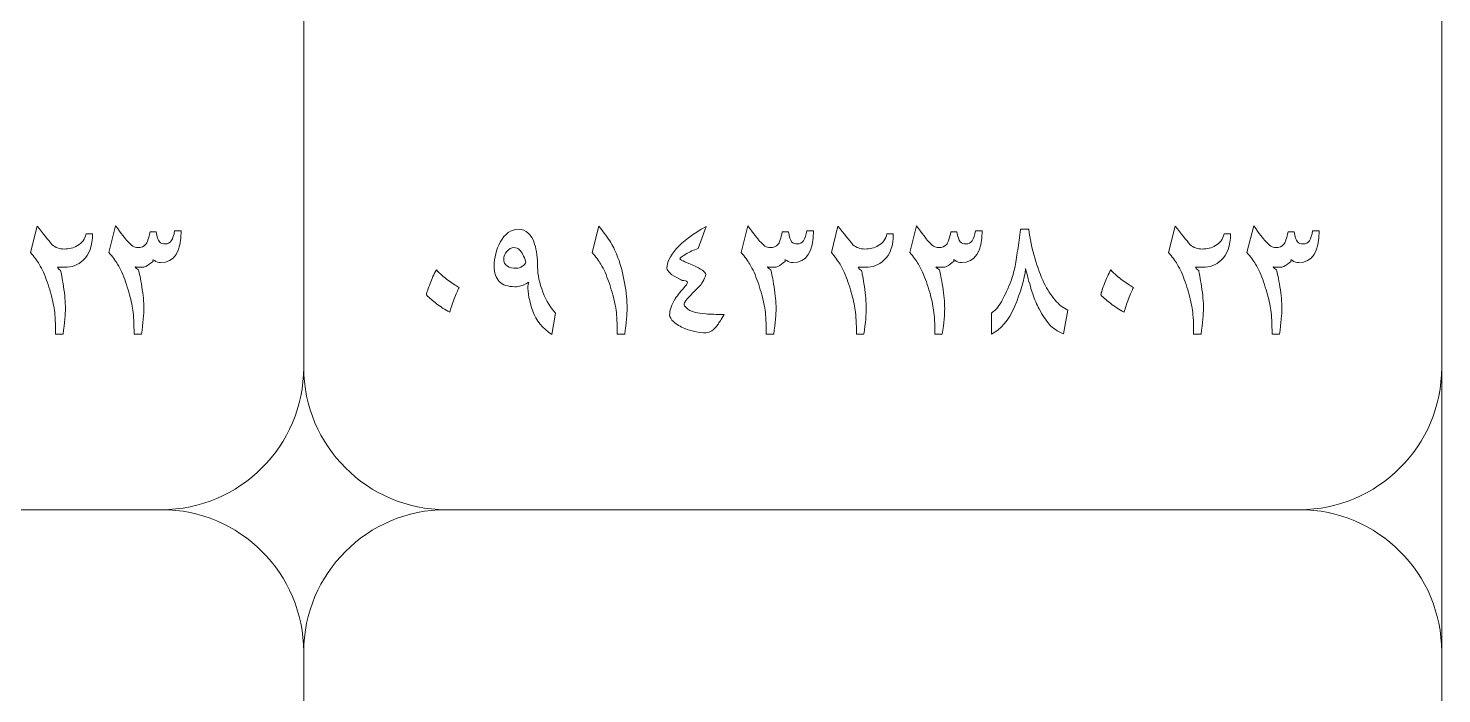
# Model space of a CAD drawing. Header units: millimetres. Extents: x 62 to 462, y 96 to 456.
# Drawn here: x 437.47 to 462.31, y 233.07 to 244.77 of the extents above; entities that cross this region are included whole.
import ezdxf

# ---------------------------------------------------------------- set-up
doc = ezdxf.new("R2010")
doc.units = ezdxf.units.MM
doc.header["$MEASUREMENT"] = 0
doc.layers.add('Layer 1', color=7, linetype='Continuous')

msp = doc.modelspace()

# ---------------------------------------------------------------- linework, layer by layer
at = {"layer": 'Layer 1', "color": 242, "lineweight": 18}
msp.add_lwpolyline([(62.3067, 95.8033), (462.3067, 95.8033), (462.3067, 455.8033), (62.3067, 455.8033), (62.3067, 95.8033)], close=True, dxfattribs=at)
at = {"layer": 'Layer 1', "color": 250, "lineweight": 18}
for points in [[(424.8067, 256.3033), (424.8067, 256.3033), (439.8067, 256.3033), (439.8067, 256.3033), (441.1837, 256.3033), (442.3067, 255.1803), (442.3067, 253.8033), (442.3067, 253.8033), (442.3067, 238.8033), (442.3067, 238.8033), (442.3067, 237.4264), (441.1837, 236.3033), (439.8067, 236.3033), (439.8067, 236.3033), (424.8067, 236.3033), (424.8067, 236.3033), (423.4298, 236.3033), (422.3067, 237.4264), (422.3067, 238.8033), (422.3067, 238.8033), (422.3067, 253.8033), (422.3067, 253.8033), (422.3067, 255.1803), (423.4298, 256.3033), (424.8067, 256.3033)], [(444.8067, 256.3033), (444.8067, 256.3033), (459.8067, 256.3033), (459.8067, 256.3033), (461.1837, 256.3033), (462.3067, 255.1803), (462.3067, 253.8033), (462.3067, 253.8033), (462.3067, 238.8033), (462.3067, 238.8033), (462.3067, 237.4264), (461.1837, 236.3033), (459.8067, 236.3033), (459.8067, 236.3033), (444.8067, 236.3033), (444.8067, 236.3033), (443.4298, 236.3033), (442.3067, 237.4264), (442.3067, 238.8033), (442.3067, 238.8033), (442.3067, 253.8033), (442.3067, 253.8033), (442.3067, 255.1803), (443.4298, 256.3033), (444.8067, 256.3033)], [(424.8067, 236.3033), (424.8067, 236.3033), (439.8067, 236.3033), (439.8067, 236.3033), (441.1837, 236.3033), (442.3067, 235.1803), (442.3067, 233.8033), (442.3067, 233.8033), (442.3067, 218.8033), (442.3067, 218.8033), (442.3067, 217.4264), (441.1837, 216.3033), (439.8067, 216.3033), (439.8067, 216.3033), (424.8067, 216.3033), (424.8067, 216.3033), (423.4298, 216.3033), (422.3067, 217.4264), (422.3067, 218.8033), (422.3067, 218.8033), (422.3067, 233.8033), (422.3067, 233.8033), (422.3067, 235.1803), (423.4298, 236.3033), (424.8067, 236.3033)], [(444.8067, 236.3033), (444.8067, 236.3033), (459.8067, 236.3033), (459.8067, 236.3033), (461.1837, 236.3033), (462.3067, 235.1803), (462.3067, 233.8033), (462.3067, 233.8033), (462.3067, 218.8033), (462.3067, 218.8033), (462.3067, 217.4264), (461.1837, 216.3033), (459.8067, 216.3033), (459.8067, 216.3033), (444.8067, 216.3033), (444.8067, 216.3033), (443.4298, 216.3033), (442.3067, 217.4264), (442.3067, 218.8033), (442.3067, 218.8033), (442.3067, 233.8033), (442.3067, 233.8033), (442.3067, 235.1803), (443.4298, 236.3033), (444.8067, 236.3033)]]:
    msp.add_open_spline(points, degree=3, knots=[0, 0, 0, 0, 0.125, 0.125, 0.125, 0.25, 0.25, 0.25, 0.375, 0.375, 0.375, 0.5, 0.5, 0.5, 0.625, 0.625, 0.625, 0.75, 0.75, 0.75, 0.875, 0.875, 0.875, 1, 1, 1, 1], dxfattribs=at)
at = {"layer": 'Layer 1', "color": 250, "lineweight": 9}
for points, knots in [([(438.0951, 240.8859), (438.1815, 240.8859), (438.2597, 240.9059), (438.3308, 240.9447), (438.4125, 240.9893), (438.4625, 241.0593), (438.4807, 241.1545), (438.4807, 241.1545), (438.5948, 241.1545), (438.5948, 241.1545), (438.5948, 240.9435), (438.5401, 240.7877), (438.4308, 240.6877), (438.3414, 240.6054), (438.2327, 240.5637), (438.1057, 240.5637), (438.1057, 240.5637), (438.0798, 240.5637), (438.0798, 240.5637), (438.0428, 240.5637), (438.0128, 240.5649), (437.9893, 240.5672), (437.9658, 240.5696), (437.981, 240.549), (438.0351, 240.5055), (438.0463, 240.4655), (438.0633, 240.3726), (438.0857, 240.2274), (438.108, 240.0822), (438.1192, 239.9523), (438.1192, 239.8388), (438.1192, 239.7436), (438.1057, 239.5925), (438.078, 239.3862), (438.078, 239.3862), (437.9469, 239.3862), (437.9469, 239.3862), (437.9469, 239.5696), (437.9399, 239.7107), (437.9258, 239.8089), (437.9111, 239.907), (437.8882, 240.0123), (437.8558, 240.1246), (437.82, 240.2486), (437.7788, 240.3668), (437.7318, 240.4779), (437.7088, 240.5296), (437.6842, 240.5766), (437.6577, 240.619), (437.6201, 240.6825), (437.5695, 240.7506), (437.506, 240.8241), (437.506, 240.8241), (437.6213, 241.2874), (437.6213, 241.2874), (437.7294, 241.1539), (437.817, 241.0452), (437.8852, 240.9599), (437.9446, 240.9106), (438.0145, 240.8859), (438.0951, 240.8859)], [0, 0, 0, 0, 0.05, 0.05, 0.05, 0.1, 0.1, 0.1, 0.15, 0.15, 0.15, 0.2, 0.2, 0.2, 0.25, 0.25, 0.25, 0.3, 0.3, 0.3, 0.35, 0.35, 0.35, 0.4, 0.4, 0.4, 0.45, 0.45, 0.45, 0.5, 0.5, 0.5, 0.55, 0.55, 0.55, 0.6, 0.6, 0.6, 0.65, 0.65, 0.65, 0.7, 0.7, 0.7, 0.75, 0.75, 0.75, 0.8, 0.8, 0.8, 0.85, 0.85, 0.85, 0.9, 0.9, 0.9, 0.95, 0.95, 0.95, 1, 1, 1, 1]), ([(439.8746, 240.974), (439.9605, 240.974), (440.0151, 241.0516), (440.0381, 241.2063), (440.0381, 241.2063), (440.1539, 241.2063), (440.1539, 241.2063), (440.1539, 240.833), (440.0328, 240.6466), (439.7918, 240.6466), (439.7541, 240.6466), (439.7183, 240.6584), (439.6842, 240.6819), (439.6507, 240.7054), (439.643, 240.7007), (439.663, 240.6672), (439.6642, 240.673), (439.6413, 240.6572), (439.5936, 240.619), (439.5513, 240.5837), (439.5084, 240.5655), (439.4649, 240.5655), (439.459, 240.5655), (439.452, 240.5655), (439.4431, 240.5649), (439.4343, 240.5643), (439.4243, 240.5637), (439.4132, 240.5637), (439.3926, 240.5637), (439.372, 240.5661), (439.352, 240.5702), (439.332, 240.5743), (439.3491, 240.5566), (439.4043, 240.5173), (439.4196, 240.4649), (439.4384, 240.3668), (439.462, 240.2227), (439.4855, 240.0793), (439.4972, 239.9511), (439.4972, 239.8388), (439.4972, 239.7436), (439.4837, 239.5925), (439.4561, 239.3862), (439.4561, 239.3862), (439.325, 239.3862), (439.325, 239.3862), (439.325, 239.5696), (439.3179, 239.7107), (439.3038, 239.8089), (439.2891, 239.907), (439.2662, 240.0123), (439.2339, 240.1246), (439.1986, 240.2486), (439.1568, 240.3668), (439.1098, 240.4779), (439.0869, 240.5296), (439.0622, 240.5766), (439.0357, 240.619), (438.9981, 240.6825), (438.9476, 240.7506), (438.8841, 240.8241), (438.8841, 240.8241), (439.0016, 241.2927), (439.0016, 241.2927), (439.1016, 241.1592), (439.1704, 241.0699), (439.208, 241.024), (439.2738, 240.9482), (439.3338, 240.91), (439.3891, 240.91), (439.452, 240.91), (439.4984, 240.9282), (439.5284, 240.9635), (439.5572, 240.9981), (439.5831, 241.0734), (439.606, 241.1892), (439.606, 241.1892), (439.713, 241.1892), (439.713, 241.1892), (439.7288, 241.0975), (439.7482, 241.0387), (439.7712, 241.0128), (439.7941, 240.987), (439.8288, 240.974), (439.8746, 240.974)], [0, 0, 0, 0, 0.0357143, 0.0357143, 0.0357143, 0.0714286, 0.0714286, 0.0714286, 0.1071429, 0.1071429, 0.1071429, 0.1428571, 0.1428571, 0.1428571, 0.1785714, 0.1785714, 0.1785714, 0.2142857, 0.2142857, 0.2142857, 0.25, 0.25, 0.25, 0.2857143, 0.2857143, 0.2857143, 0.3214286, 0.3214286, 0.3214286, 0.3571429, 0.3571429, 0.3571429, 0.3928571, 0.3928571, 0.3928571, 0.4285714, 0.4285714, 0.4285714, 0.4642857, 0.4642857, 0.4642857, 0.5, 0.5, 0.5, 0.5357143, 0.5357143, 0.5357143, 0.5714286, 0.5714286, 0.5714286, 0.6071429, 0.6071429, 0.6071429, 0.6428571, 0.6428571, 0.6428571, 0.6785714, 0.6785714, 0.6785714, 0.7142857, 0.7142857, 0.7142857, 0.75, 0.75, 0.75, 0.7857143, 0.7857143, 0.7857143, 0.8214286, 0.8214286, 0.8214286, 0.8571429, 0.8571429, 0.8571429, 0.8928571, 0.8928571, 0.8928571, 0.9285714, 0.9285714, 0.9285714, 0.9642857, 0.9642857, 0.9642857, 1, 1, 1, 1]), ([(446.7322, 239.7595), (446.7322, 239.7595), (446.667, 239.3844), (446.667, 239.3844), (446.5035, 239.4873), (446.3924, 239.6249), (446.3324, 239.7959), (446.2731, 239.967), (446.2431, 240.1151), (446.2431, 240.2404), (446.2754, 240.2997), (446.2678, 240.3139), (446.2207, 240.2815), (446.1602, 240.2427), (446.092, 240.2227), (446.0173, 240.2227), (445.8956, 240.2227), (445.8051, 240.2533), (445.7446, 240.3133), (445.684, 240.3738), (445.654, 240.4655), (445.654, 240.5884), (445.654, 240.736), (445.6893, 240.8747), (445.7593, 241.0034), (445.8427, 241.1557), (445.9497, 241.2321), (446.0797, 241.2321), (446.2149, 241.2321), (446.3101, 241.1457), (446.3654, 240.9723), (446.4001, 240.8629), (446.4171, 240.7271), (446.4171, 240.5637), (446.4171, 240.4344), (446.4483, 240.2886), (446.5112, 240.1263), (446.5735, 239.9646), (446.6476, 239.8424), (446.7322, 239.7595)], [0, 0, 0, 0, 0.0769231, 0.0769231, 0.0769231, 0.1538462, 0.1538462, 0.1538462, 0.2307692, 0.2307692, 0.2307692, 0.3076923, 0.3076923, 0.3076923, 0.3846154, 0.3846154, 0.3846154, 0.4615385, 0.4615385, 0.4615385, 0.5384615, 0.5384615, 0.5384615, 0.6153846, 0.6153846, 0.6153846, 0.6923077, 0.6923077, 0.6923077, 0.7692308, 0.7692308, 0.7692308, 0.8461538, 0.8461538, 0.8461538, 0.9230769, 0.9230769, 0.9230769, 1, 1, 1, 1]), ([(447.9897, 239.8388), (447.9897, 239.7436), (447.9762, 239.5925), (447.9486, 239.3862), (447.9486, 239.3862), (447.8175, 239.3862), (447.8175, 239.3862), (447.8175, 239.5696), (447.8104, 239.7107), (447.7963, 239.8089), (447.7816, 239.907), (447.7587, 240.0123), (447.7264, 240.1246), (447.6911, 240.2486), (447.6493, 240.3668), (447.6023, 240.4779), (447.5794, 240.5296), (447.5547, 240.5766), (447.5282, 240.619), (447.4906, 240.6825), (447.4401, 240.7506), (447.3766, 240.8241), (447.3766, 240.8241), (447.4924, 241.2856), (447.4924, 241.2856), (447.5853, 241.1745), (447.6552, 241.0781), (447.7028, 240.9981), (447.751, 240.9176), (447.7928, 240.8288), (447.8298, 240.7312), (447.8792, 240.6013), (447.918, 240.4538), (447.9468, 240.2892), (447.9756, 240.1246), (447.9897, 239.9746), (447.9897, 239.8388)], [0, 0, 0, 0, 0.0833333, 0.0833333, 0.0833333, 0.1666667, 0.1666667, 0.1666667, 0.25, 0.25, 0.25, 0.3333333, 0.3333333, 0.3333333, 0.4166667, 0.4166667, 0.4166667, 0.5, 0.5, 0.5, 0.5833333, 0.5833333, 0.5833333, 0.6666667, 0.6666667, 0.6666667, 0.75, 0.75, 0.75, 0.8333333, 0.8333333, 0.8333333, 0.9166667, 0.9166667, 0.9166667, 1, 1, 1, 1]), ([(449.6952, 239.7354), (449.6435, 239.646), (449.607, 239.5866), (449.5853, 239.5584), (449.5141, 239.4614), (449.4459, 239.4132), (449.3819, 239.4132), (449.3143, 239.4132), (449.2478, 239.4203), (449.1832, 239.4344), (449.1179, 239.4479), (449.0579, 239.4655), (449.0027, 239.4873), (448.9239, 239.5208), (448.8598, 239.559), (448.811, 239.6031), (448.7622, 239.6466), (448.7375, 239.6883), (448.7375, 239.7289), (448.7375, 239.8124), (448.7705, 239.9059), (448.8357, 240.0093), (448.8828, 240.0828), (448.9415, 240.1569), (449.0115, 240.2315), (449.0779, 240.3003), (449.0574, 240.335), (448.9498, 240.335), (448.9727, 240.3256), (448.9609, 240.3327), (448.9151, 240.3556), (448.7658, 240.4279), (448.6911, 240.4926), (448.6911, 240.5502), (448.6911, 240.6478), (448.7458, 240.7601), (448.8545, 240.8876), (448.9686, 241.0199), (449.1438, 241.151), (449.3801, 241.2803), (449.3801, 241.2803), (449.239, 240.8929), (449.239, 240.8929), (449.1632, 240.87), (449.0903, 240.8377), (449.0209, 240.7959), (448.9515, 240.7536), (448.9168, 240.726), (448.9168, 240.7118), (448.9168, 240.7019), (448.9927, 240.6642), (449.1444, 240.6002), (449.2954, 240.5361), (449.3713, 240.4814), (449.3713, 240.4367), (449.3713, 240.4179), (449.3601, 240.3867), (449.3378, 240.3427), (449.3154, 240.2986), (449.2943, 240.2668), (449.2749, 240.2468), (449.2131, 240.1828), (449.1514, 240.1193), (449.0909, 240.0558), (449.025, 239.9846), (448.9927, 239.9394), (448.9927, 239.92), (448.9927, 239.9006), (449.0033, 239.8788), (449.0256, 239.8559), (449.0609, 239.8183), (449.1167, 239.7895), (449.1926, 239.7701), (449.2325, 239.7595), (449.2931, 239.7512), (449.373, 239.7448), (449.4536, 239.7389), (449.5612, 239.7354), (449.6952, 239.7354)], [0, 0, 0, 0, 0.0384615, 0.0384615, 0.0384615, 0.0769231, 0.0769231, 0.0769231, 0.1153846, 0.1153846, 0.1153846, 0.1538462, 0.1538462, 0.1538462, 0.1923077, 0.1923077, 0.1923077, 0.2307692, 0.2307692, 0.2307692, 0.2692308, 0.2692308, 0.2692308, 0.3076923, 0.3076923, 0.3076923, 0.3461538, 0.3461538, 0.3461538, 0.3846154, 0.3846154, 0.3846154, 0.4230769, 0.4230769, 0.4230769, 0.4615385, 0.4615385, 0.4615385, 0.5, 0.5, 0.5, 0.5384615, 0.5384615, 0.5384615, 0.5769231, 0.5769231, 0.5769231, 0.6153846, 0.6153846, 0.6153846, 0.6538462, 0.6538462, 0.6538462, 0.6923077, 0.6923077, 0.6923077, 0.7307692, 0.7307692, 0.7307692, 0.7692308, 0.7692308, 0.7692308, 0.8076923, 0.8076923, 0.8076923, 0.8461538, 0.8461538, 0.8461538, 0.8846154, 0.8846154, 0.8846154, 0.9230769, 0.9230769, 0.9230769, 0.9615385, 0.9615385, 0.9615385, 1, 1, 1, 1]), ([(450.9856, 240.974), (451.0715, 240.974), (451.1261, 241.0516), (451.1491, 241.2063), (451.1491, 241.2063), (451.2649, 241.2063), (451.2649, 241.2063), (451.2649, 240.833), (451.1438, 240.6466), (450.9028, 240.6466), (450.8651, 240.6466), (450.8293, 240.6584), (450.7952, 240.6819), (450.7617, 240.7054), (450.754, 240.7007), (450.774, 240.6672), (450.7752, 240.673), (450.7523, 240.6572), (450.7046, 240.619), (450.6623, 240.5837), (450.6194, 240.5655), (450.5759, 240.5655), (450.57, 240.5655), (450.563, 240.5655), (450.5541, 240.5649), (450.5453, 240.5643), (450.5353, 240.5637), (450.5242, 240.5637), (450.5036, 240.5637), (450.483, 240.5661), (450.463, 240.5702), (450.443, 240.5743), (450.4601, 240.5566), (450.5153, 240.5173), (450.5306, 240.4649), (450.5494, 240.3668), (450.573, 240.2227), (450.5965, 240.0793), (450.6082, 239.9511), (450.6082, 239.8388), (450.6082, 239.7436), (450.5947, 239.5925), (450.5671, 239.3862), (450.5671, 239.3862), (450.436, 239.3862), (450.436, 239.3862), (450.436, 239.5696), (450.4289, 239.7107), (450.4148, 239.8089), (450.4001, 239.907), (450.3772, 240.0123), (450.3449, 240.1246), (450.3096, 240.2486), (450.2678, 240.3668), (450.2208, 240.4779), (450.1979, 240.5296), (450.1732, 240.5766), (450.1467, 240.619), (450.1091, 240.6825), (450.0586, 240.7506), (449.9951, 240.8241), (449.9951, 240.8241), (450.1126, 241.2927), (450.1126, 241.2927), (450.2126, 241.1592), (450.2814, 241.0699), (450.319, 241.024), (450.3848, 240.9482), (450.4448, 240.91), (450.5001, 240.91), (450.563, 240.91), (450.6094, 240.9282), (450.6394, 240.9635), (450.6682, 240.9981), (450.6941, 241.0734), (450.717, 241.1892), (450.717, 241.1892), (450.824, 241.1892), (450.824, 241.1892), (450.8398, 241.0975), (450.8592, 241.0387), (450.8822, 241.0128), (450.9051, 240.987), (450.9398, 240.974), (450.9856, 240.974)], [0, 0, 0, 0, 0.0357143, 0.0357143, 0.0357143, 0.0714286, 0.0714286, 0.0714286, 0.1071429, 0.1071429, 0.1071429, 0.1428571, 0.1428571, 0.1428571, 0.1785714, 0.1785714, 0.1785714, 0.2142857, 0.2142857, 0.2142857, 0.25, 0.25, 0.25, 0.2857143, 0.2857143, 0.2857143, 0.3214286, 0.3214286, 0.3214286, 0.3571429, 0.3571429, 0.3571429, 0.3928571, 0.3928571, 0.3928571, 0.4285714, 0.4285714, 0.4285714, 0.4642857, 0.4642857, 0.4642857, 0.5, 0.5, 0.5, 0.5357143, 0.5357143, 0.5357143, 0.5714286, 0.5714286, 0.5714286, 0.6071429, 0.6071429, 0.6071429, 0.6428571, 0.6428571, 0.6428571, 0.6785714, 0.6785714, 0.6785714, 0.7142857, 0.7142857, 0.7142857, 0.75, 0.75, 0.75, 0.7857143, 0.7857143, 0.7857143, 0.8214286, 0.8214286, 0.8214286, 0.8571429, 0.8571429, 0.8571429, 0.8928571, 0.8928571, 0.8928571, 0.9285714, 0.9285714, 0.9285714, 0.9642857, 0.9642857, 0.9642857, 1, 1, 1, 1]), ([(452.1691, 240.8859), (452.2555, 240.8859), (452.3337, 240.9059), (452.4048, 240.9447), (452.4865, 240.9893), (452.5365, 241.0593), (452.5547, 241.1545), (452.5547, 241.1545), (452.6688, 241.1545), (452.6688, 241.1545), (452.6688, 240.9435), (452.6141, 240.7877), (452.5048, 240.6877), (452.4154, 240.6054), (452.3067, 240.5637), (452.1797, 240.5637), (452.1797, 240.5637), (452.1538, 240.5637), (452.1538, 240.5637), (452.1168, 240.5637), (452.0868, 240.5649), (452.0633, 240.5672), (452.0398, 240.5696), (452.055, 240.549), (452.1091, 240.5055), (452.1203, 240.4655), (452.1373, 240.3726), (452.1597, 240.2274), (452.182, 240.0822), (452.1932, 239.9523), (452.1932, 239.8388), (452.1932, 239.7436), (452.1797, 239.5925), (452.152, 239.3862), (452.152, 239.3862), (452.0209, 239.3862), (452.0209, 239.3862), (452.0209, 239.5696), (452.0139, 239.7107), (451.9998, 239.8089), (451.9851, 239.907), (451.9622, 240.0123), (451.9298, 240.1246), (451.894, 240.2486), (451.8528, 240.3668), (451.8058, 240.4779), (451.7828, 240.5296), (451.7582, 240.5766), (451.7317, 240.619), (451.6941, 240.6825), (451.6435, 240.7506), (451.58, 240.8241), (451.58, 240.8241), (451.6953, 241.2874), (451.6953, 241.2874), (451.8034, 241.1539), (451.891, 241.0452), (451.9592, 240.9599), (452.0186, 240.9106), (452.0885, 240.8859), (452.1691, 240.8859)], [0, 0, 0, 0, 0.05, 0.05, 0.05, 0.1, 0.1, 0.1, 0.15, 0.15, 0.15, 0.2, 0.2, 0.2, 0.25, 0.25, 0.25, 0.3, 0.3, 0.3, 0.35, 0.35, 0.35, 0.4, 0.4, 0.4, 0.45, 0.45, 0.45, 0.5, 0.5, 0.5, 0.55, 0.55, 0.55, 0.6, 0.6, 0.6, 0.65, 0.65, 0.65, 0.7, 0.7, 0.7, 0.75, 0.75, 0.75, 0.8, 0.8, 0.8, 0.85, 0.85, 0.85, 0.9, 0.9, 0.9, 0.95, 0.95, 0.95, 1, 1, 1, 1]), ([(453.9486, 240.974), (454.0345, 240.974), (454.0891, 241.0516), (454.1121, 241.2063), (454.1121, 241.2063), (454.2279, 241.2063), (454.2279, 241.2063), (454.2279, 240.833), (454.1068, 240.6466), (453.8658, 240.6466), (453.8281, 240.6466), (453.7923, 240.6584), (453.7582, 240.6819), (453.7247, 240.7054), (453.717, 240.7007), (453.737, 240.6672), (453.7382, 240.673), (453.7153, 240.6572), (453.6676, 240.619), (453.6253, 240.5837), (453.5824, 240.5655), (453.5389, 240.5655), (453.533, 240.5655), (453.526, 240.5655), (453.5171, 240.5649), (453.5083, 240.5643), (453.4983, 240.5637), (453.4872, 240.5637), (453.4666, 240.5637), (453.446, 240.5661), (453.426, 240.5702), (453.406, 240.5743), (453.4231, 240.5566), (453.4783, 240.5173), (453.4936, 240.4649), (453.5124, 240.3668), (453.536, 240.2227), (453.5595, 240.0793), (453.5712, 239.9511), (453.5712, 239.8388), (453.5712, 239.7436), (453.5577, 239.5925), (453.5301, 239.3862), (453.5301, 239.3862), (453.399, 239.3862), (453.399, 239.3862), (453.399, 239.5696), (453.3919, 239.7107), (453.3778, 239.8089), (453.3631, 239.907), (453.3402, 240.0123), (453.3079, 240.1246), (453.2726, 240.2486), (453.2308, 240.3668), (453.1838, 240.4779), (453.1609, 240.5296), (453.1362, 240.5766), (453.1097, 240.619), (453.0721, 240.6825), (453.0216, 240.7506), (452.9581, 240.8241), (452.9581, 240.8241), (453.0756, 241.2927), (453.0756, 241.2927), (453.1756, 241.1592), (453.2444, 241.0699), (453.282, 241.024), (453.3478, 240.9482), (453.4078, 240.91), (453.4631, 240.91), (453.526, 240.91), (453.5724, 240.9282), (453.6024, 240.9635), (453.6312, 240.9981), (453.6571, 241.0734), (453.68, 241.1892), (453.68, 241.1892), (453.787, 241.1892), (453.787, 241.1892), (453.8028, 241.0975), (453.8222, 241.0387), (453.8452, 241.0128), (453.8681, 240.987), (453.9028, 240.974), (453.9486, 240.974)], [0, 0, 0, 0, 0.0357143, 0.0357143, 0.0357143, 0.0714286, 0.0714286, 0.0714286, 0.1071429, 0.1071429, 0.1071429, 0.1428571, 0.1428571, 0.1428571, 0.1785714, 0.1785714, 0.1785714, 0.2142857, 0.2142857, 0.2142857, 0.25, 0.25, 0.25, 0.2857143, 0.2857143, 0.2857143, 0.3214286, 0.3214286, 0.3214286, 0.3571429, 0.3571429, 0.3571429, 0.3928571, 0.3928571, 0.3928571, 0.4285714, 0.4285714, 0.4285714, 0.4642857, 0.4642857, 0.4642857, 0.5, 0.5, 0.5, 0.5357143, 0.5357143, 0.5357143, 0.5714286, 0.5714286, 0.5714286, 0.6071429, 0.6071429, 0.6071429, 0.6428571, 0.6428571, 0.6428571, 0.6785714, 0.6785714, 0.6785714, 0.7142857, 0.7142857, 0.7142857, 0.75, 0.75, 0.75, 0.7857143, 0.7857143, 0.7857143, 0.8214286, 0.8214286, 0.8214286, 0.8571429, 0.8571429, 0.8571429, 0.8928571, 0.8928571, 0.8928571, 0.9285714, 0.9285714, 0.9285714, 0.9642857, 0.9642857, 0.9642857, 1, 1, 1, 1]), ([(454.3914, 239.7595), (454.4525, 239.7942), (454.5107, 239.8606), (454.5671, 239.9594), (454.6106, 240.034), (454.6624, 240.1434), (454.7223, 240.2868), (454.7511, 240.3544), (454.7776, 240.4438), (454.8017, 240.5555), (454.8176, 240.6348), (454.8352, 240.7401), (454.8546, 240.8723), (454.8699, 240.9758), (454.8858, 241.0957), (454.9028, 241.2321), (454.9028, 241.2321), (455.0492, 241.2321), (455.0492, 241.2321), (455.0704, 241.0669), (455.105, 240.8988), (455.1544, 240.7283), (455.2038, 240.5578), (455.2579, 240.412), (455.3167, 240.2903), (455.3714, 240.1739), (455.4372, 240.0728), (455.513, 239.987), (455.5806, 239.9076), (455.6541, 239.8494), (455.7335, 239.8112), (455.7335, 239.8112), (455.6577, 239.3962), (455.6577, 239.3962), (455.553, 239.4373), (455.4707, 239.4932), (455.4102, 239.5631), (455.3502, 239.6331), (455.2902, 239.7236), (455.2303, 239.8336), (455.1891, 239.9106), (455.1515, 239.9982), (455.1186, 240.0957), (455.0933, 240.1716), (455.0627, 240.2768), (455.0269, 240.4126), (454.9998, 240.5137), (454.9881, 240.5561), (454.9928, 240.5396), (454.9722, 240.3491), (454.9069, 240.1257), (454.7982, 239.87), (454.6947, 239.6278), (454.5595, 239.4673), (454.3914, 239.3891), (454.3914, 239.3891), (454.3914, 239.7595), (454.3914, 239.7595)], [0, 0, 0, 0, 0.0526316, 0.0526316, 0.0526316, 0.1052632, 0.1052632, 0.1052632, 0.1578947, 0.1578947, 0.1578947, 0.2105263, 0.2105263, 0.2105263, 0.2631579, 0.2631579, 0.2631579, 0.3157895, 0.3157895, 0.3157895, 0.3684211, 0.3684211, 0.3684211, 0.4210526, 0.4210526, 0.4210526, 0.4736842, 0.4736842, 0.4736842, 0.5263158, 0.5263158, 0.5263158, 0.5789474, 0.5789474, 0.5789474, 0.6315789, 0.6315789, 0.6315789, 0.6842105, 0.6842105, 0.6842105, 0.7368421, 0.7368421, 0.7368421, 0.7894737, 0.7894737, 0.7894737, 0.8421053, 0.8421053, 0.8421053, 0.8947368, 0.8947368, 0.8947368, 0.9473684, 0.9473684, 0.9473684, 1, 1, 1, 1]), ([(458.0951, 240.8859), (458.1815, 240.8859), (458.2597, 240.9059), (458.3308, 240.9447), (458.4125, 240.9893), (458.4625, 241.0593), (458.4807, 241.1545), (458.4807, 241.1545), (458.5948, 241.1545), (458.5948, 241.1545), (458.5948, 240.9435), (458.5401, 240.7877), (458.4308, 240.6877), (458.3414, 240.6054), (458.2327, 240.5637), (458.1057, 240.5637), (458.1057, 240.5637), (458.0798, 240.5637), (458.0798, 240.5637), (458.0428, 240.5637), (458.0128, 240.5649), (457.9893, 240.5672), (457.9658, 240.5696), (457.981, 240.549), (458.0351, 240.5055), (458.0463, 240.4655), (458.0633, 240.3726), (458.0857, 240.2274), (458.108, 240.0822), (458.1192, 239.9523), (458.1192, 239.8388), (458.1192, 239.7436), (458.1057, 239.5925), (458.078, 239.3862), (458.078, 239.3862), (457.9469, 239.3862), (457.9469, 239.3862), (457.9469, 239.5696), (457.9399, 239.7107), (457.9258, 239.8089), (457.9111, 239.907), (457.8882, 240.0123), (457.8558, 240.1246), (457.82, 240.2486), (457.7788, 240.3668), (457.7318, 240.4779), (457.7088, 240.5296), (457.6842, 240.5766), (457.6577, 240.619), (457.6201, 240.6825), (457.5695, 240.7506), (457.506, 240.8241), (457.506, 240.8241), (457.6213, 241.2874), (457.6213, 241.2874), (457.7294, 241.1539), (457.817, 241.0452), (457.8852, 240.9599), (457.9446, 240.9106), (458.0145, 240.8859), (458.0951, 240.8859)], [0, 0, 0, 0, 0.05, 0.05, 0.05, 0.1, 0.1, 0.1, 0.15, 0.15, 0.15, 0.2, 0.2, 0.2, 0.25, 0.25, 0.25, 0.3, 0.3, 0.3, 0.35, 0.35, 0.35, 0.4, 0.4, 0.4, 0.45, 0.45, 0.45, 0.5, 0.5, 0.5, 0.55, 0.55, 0.55, 0.6, 0.6, 0.6, 0.65, 0.65, 0.65, 0.7, 0.7, 0.7, 0.75, 0.75, 0.75, 0.8, 0.8, 0.8, 0.85, 0.85, 0.85, 0.9, 0.9, 0.9, 0.95, 0.95, 0.95, 1, 1, 1, 1]), ([(459.8746, 240.974), (459.9605, 240.974), (460.0151, 241.0516), (460.0381, 241.2063), (460.0381, 241.2063), (460.1539, 241.2063), (460.1539, 241.2063), (460.1539, 240.833), (460.0328, 240.6466), (459.7918, 240.6466), (459.7541, 240.6466), (459.7183, 240.6584), (459.6842, 240.6819), (459.6507, 240.7054), (459.643, 240.7007), (459.663, 240.6672), (459.6642, 240.673), (459.6413, 240.6572), (459.5936, 240.619), (459.5513, 240.5837), (459.5084, 240.5655), (459.4649, 240.5655), (459.459, 240.5655), (459.452, 240.5655), (459.4431, 240.5649), (459.4343, 240.5643), (459.4243, 240.5637), (459.4132, 240.5637), (459.3926, 240.5637), (459.372, 240.5661), (459.352, 240.5702), (459.332, 240.5743), (459.3491, 240.5566), (459.4043, 240.5173), (459.4196, 240.4649), (459.4384, 240.3668), (459.462, 240.2227), (459.4855, 240.0793), (459.4972, 239.9511), (459.4972, 239.8388), (459.4972, 239.7436), (459.4837, 239.5925), (459.4561, 239.3862), (459.4561, 239.3862), (459.325, 239.3862), (459.325, 239.3862), (459.325, 239.5696), (459.3179, 239.7107), (459.3038, 239.8089), (459.2891, 239.907), (459.2662, 240.0123), (459.2339, 240.1246), (459.1986, 240.2486), (459.1568, 240.3668), (459.1098, 240.4779), (459.0869, 240.5296), (459.0622, 240.5766), (459.0357, 240.619), (458.9981, 240.6825), (458.9476, 240.7506), (458.8841, 240.8241), (458.8841, 240.8241), (459.0016, 241.2927), (459.0016, 241.2927), (459.1016, 241.1592), (459.1704, 241.0699), (459.208, 241.024), (459.2738, 240.9482), (459.3338, 240.91), (459.3891, 240.91), (459.452, 240.91), (459.4984, 240.9282), (459.5284, 240.9635), (459.5572, 240.9981), (459.5831, 241.0734), (459.606, 241.1892), (459.606, 241.1892), (459.713, 241.1892), (459.713, 241.1892), (459.7288, 241.0975), (459.7482, 241.0387), (459.7712, 241.0128), (459.7941, 240.987), (459.8288, 240.974), (459.8746, 240.974)], [0, 0, 0, 0, 0.0357143, 0.0357143, 0.0357143, 0.0714286, 0.0714286, 0.0714286, 0.1071429, 0.1071429, 0.1071429, 0.1428571, 0.1428571, 0.1428571, 0.1785714, 0.1785714, 0.1785714, 0.2142857, 0.2142857, 0.2142857, 0.25, 0.25, 0.25, 0.2857143, 0.2857143, 0.2857143, 0.3214286, 0.3214286, 0.3214286, 0.3571429, 0.3571429, 0.3571429, 0.3928571, 0.3928571, 0.3928571, 0.4285714, 0.4285714, 0.4285714, 0.4642857, 0.4642857, 0.4642857, 0.5, 0.5, 0.5, 0.5357143, 0.5357143, 0.5357143, 0.5714286, 0.5714286, 0.5714286, 0.6071429, 0.6071429, 0.6071429, 0.6428571, 0.6428571, 0.6428571, 0.6785714, 0.6785714, 0.6785714, 0.7142857, 0.7142857, 0.7142857, 0.75, 0.75, 0.75, 0.7857143, 0.7857143, 0.7857143, 0.8214286, 0.8214286, 0.8214286, 0.8571429, 0.8571429, 0.8571429, 0.8928571, 0.8928571, 0.8928571, 0.9285714, 0.9285714, 0.9285714, 0.9642857, 0.9642857, 0.9642857, 1, 1, 1, 1]), ([(446.2119, 240.6572), (446.1767, 240.7601), (446.1402, 240.8306), (446.1038, 240.8671), (446.0738, 240.897), (446.0397, 240.9117), (446.0021, 240.9117), (445.9574, 240.9117), (445.9156, 240.8894), (445.878, 240.8447), (445.8404, 240.8), (445.821, 240.7559), (445.821, 240.7118), (445.821, 240.6525), (445.8427, 240.6096), (445.8868, 240.5831), (445.9256, 240.559), (445.9791, 240.5467), (446.0467, 240.5467), (446.0814, 240.5467), (446.1161, 240.559), (446.152, 240.5831), (446.1872, 240.6072), (446.2078, 240.6319), (446.2119, 240.6572)], [0, 0, 0, 0, 0.125, 0.125, 0.125, 0.25, 0.25, 0.25, 0.375, 0.375, 0.375, 0.5, 0.5, 0.5, 0.625, 0.625, 0.625, 0.75, 0.75, 0.75, 0.875, 0.875, 0.875, 1, 1, 1, 1]), ([(444.8721, 239.7771), (444.7857, 239.8218), (444.7075, 239.8718), (444.6375, 239.927), (444.5793, 239.9717), (444.5206, 240.0223), (444.4618, 240.0781), (444.4735, 240.1275), (444.4947, 240.1939), (444.5264, 240.2774), (444.5582, 240.3603), (444.5958, 240.4408), (444.6393, 240.5173), (444.7046, 240.4497), (444.7722, 240.3897), (444.8415, 240.3374), (444.9115, 240.285), (444.9768, 240.2427), (445.0391, 240.2092), (445.0114, 240.1598), (444.982, 240.0928), (444.9503, 240.0076), (444.9186, 239.9229), (444.8927, 239.8459), (444.8721, 239.7771)], [0, 0, 0, 0, 0.125, 0.125, 0.125, 0.25, 0.25, 0.25, 0.375, 0.375, 0.375, 0.5, 0.5, 0.5, 0.625, 0.625, 0.625, 0.75, 0.75, 0.75, 0.875, 0.875, 0.875, 1, 1, 1, 1]), ([(456.7241, 239.7771), (456.6377, 239.8218), (456.5595, 239.8718), (456.4895, 239.927), (456.4313, 239.9717), (456.3726, 240.0223), (456.3138, 240.0781), (456.3255, 240.1275), (456.3467, 240.1939), (456.3784, 240.2774), (456.4102, 240.3603), (456.4478, 240.4408), (456.4913, 240.5173), (456.5566, 240.4497), (456.6242, 240.3897), (456.6935, 240.3374), (456.7635, 240.285), (456.8288, 240.2427), (456.8911, 240.2092), (456.8634, 240.1598), (456.834, 240.0928), (456.8023, 240.0076), (456.7706, 239.9229), (456.7447, 239.8459), (456.7241, 239.7771)], [0, 0, 0, 0, 0.125, 0.125, 0.125, 0.25, 0.25, 0.25, 0.375, 0.375, 0.375, 0.5, 0.5, 0.5, 0.625, 0.625, 0.625, 0.75, 0.75, 0.75, 0.875, 0.875, 0.875, 1, 1, 1, 1])]:
    msp.add_open_spline(points, degree=3, knots=knots, dxfattribs=at)

doc.saveas('drawing.dxf')
